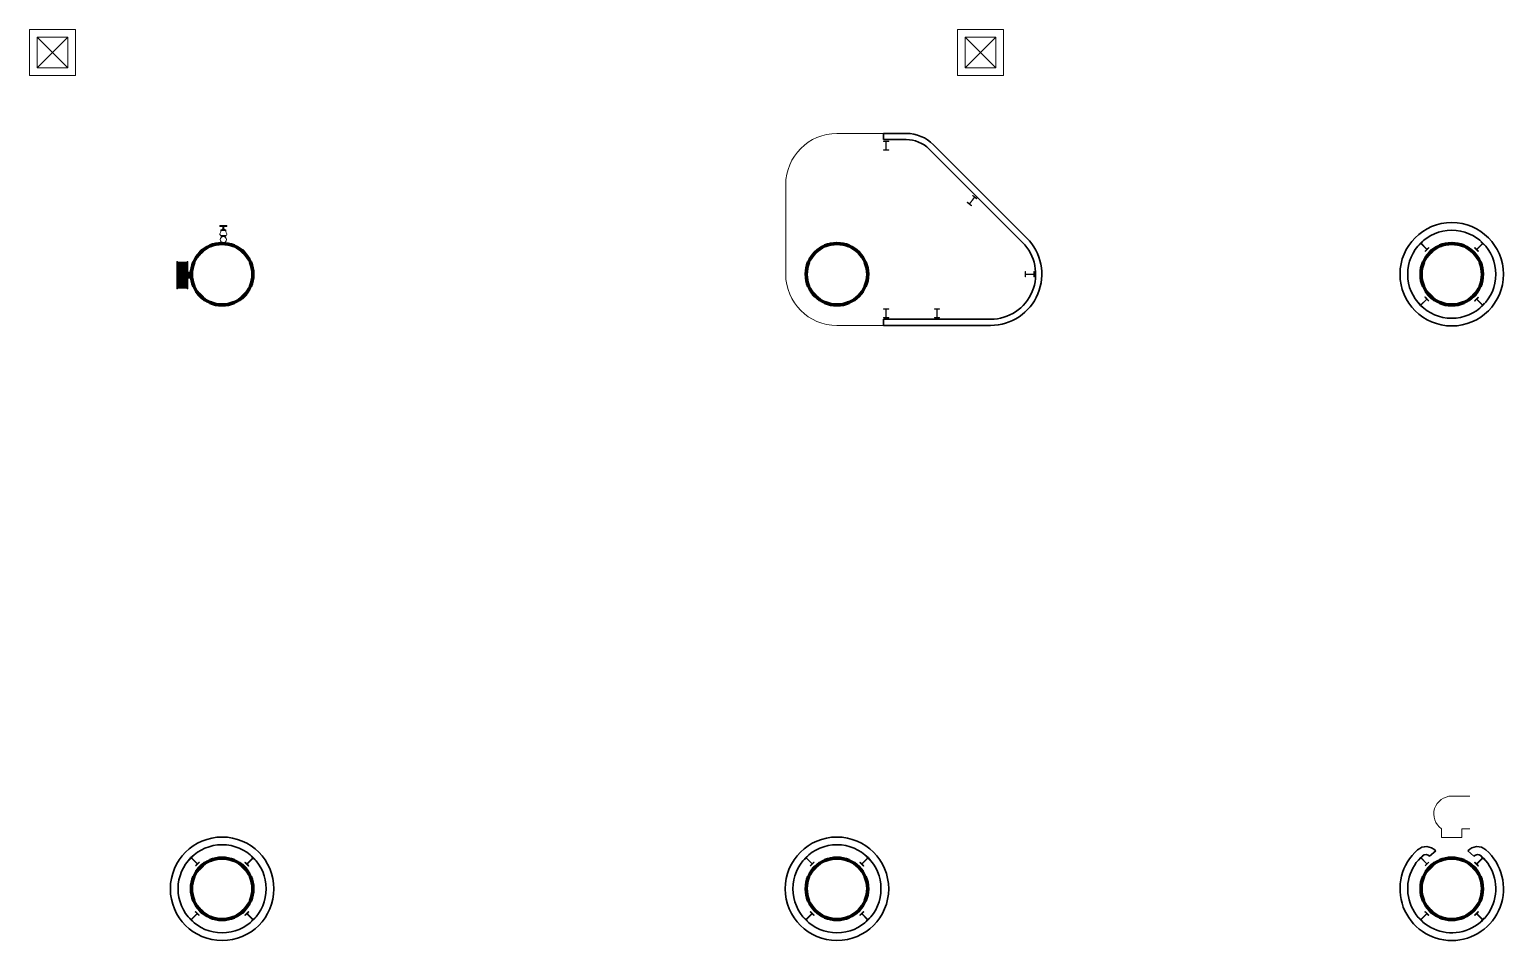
# Model space of a CAD drawing. Header units: metres. Extents: x 1807 to 3745, y 842 to 1968.
# Drawn here: x 3410.24 to 3439.01, y 1450.99 to 1468.78 of the extents above; entities that cross this region are included whole.
import ezdxf

# ---------------------------------------------------------------- set-up
doc = ezdxf.new("R2010")
doc.units = ezdxf.units.M
doc.header["$MEASUREMENT"] = 0
doc.linetypes.add('DGN1', pattern=[7.299439, 0, -7.299439])
doc.layers.add('Level 1', color=7, linetype='Continuous', lineweight=0)

msp = doc.modelspace()

# ---------------------------------------------------------------- linework, layer by layer
at = {"layer": 'Level 1', "color": 7, "linetype": 'Continuous', "lineweight": 0}
for p, q in [((3410.24, 1468.78), (3411.14, 1468.78)), ((3410.24, 1467.88), (3410.24, 1468.78)), ((3411.14, 1468.78), (3411.14, 1467.88)), ((3428.35, 1468.78), (3429.25, 1468.78)), ((3428.35, 1467.88), (3428.35, 1468.78)), ((3429.25, 1468.78), (3429.25, 1467.88)), ((3410.39, 1468.63), (3410.99, 1468.03)), ((3410.99, 1468.63), (3410.39, 1468.03)), ((3428.5, 1468.63), (3429.1, 1468.03)), ((3429.1, 1468.63), (3428.5, 1468.03)), ((3411.14, 1467.88), (3410.24, 1467.88)), ((3429.25, 1467.88), (3428.35, 1467.88)), ((3427.354, 1466.75), (3426, 1466.75)), ((3429.707, 1464.707), (3427.884, 1466.53)), ((3425, 1465.75), (3425, 1464)), ((3413.956, 1464.934), (3413.956, 1464.954)), ((3413.956, 1464.954), (3414.091, 1464.954)), ((3414.091, 1464.934), (3413.956, 1464.934)), ((3413.976, 1464.857), (3413.976, 1464.867)), ((3413.976, 1464.867), (3414.071, 1464.867)), ((3414.071, 1464.857), (3413.976, 1464.857)), ((3413.976, 1464.757), (3413.976, 1464.742)), ((3413.985, 1464.739), (3413.985, 1464.723)), ((3414.001, 1464.867), (3414.001, 1464.876)), ((3414.046, 1464.867), (3414.001, 1464.867)), ((3414.005, 1464.757), (3414.005, 1464.742)), ((3414.016, 1464.899), (3414.012, 1464.899)), ((3414.013, 1464.879), (3414.013, 1464.867)), ((3414.016, 1464.899), (3414.016, 1464.934)), ((3414.016, 1464.934), (3414.031, 1464.934)), ((3414.031, 1464.899), (3414.016, 1464.899)), ((3414.031, 1464.934), (3414.031, 1464.899)), ((3414.036, 1464.899), (3414.031, 1464.899)), ((3414.034, 1464.879), (3414.034, 1464.867)), ((3414.042, 1464.757), (3414.042, 1464.742)), ((3414.046, 1464.879), (3414.046, 1464.867)), ((3414.062, 1464.723), (3414.062, 1464.739)), ((3414.07, 1464.742), (3414.071, 1464.742)), ((3414.071, 1464.867), (3414.071, 1464.857)), ((3414.071, 1464.742), (3414.071, 1464.757)), ((3414.091, 1464.954), (3414.091, 1464.934)), ((3413.13, 1463.736), (3413.13, 1464.226)), ((3413.149, 1463.736), (3413.149, 1464.226)), ((3413.167, 1463.736), (3413.167, 1464.226)), ((3413.186, 1463.736), (3413.186, 1464.226)), ((3413.204, 1463.736), (3413.204, 1464.226)), ((3413.223, 1463.736), (3413.223, 1464.226)), ((3413.241, 1463.739), (3413.241, 1464.226)), ((3413.241, 1463.739), (3413.241, 1464.226)), ((3413.26, 1463.736), (3413.26, 1464.226)), ((3413.278, 1463.736), (3413.278, 1464.226)), ((3413.297, 1463.736), (3413.297, 1464.226)), ((3413.316, 1463.736), (3413.316, 1464.226)), ((3426, 1463), (3429, 1463))]:
    msp.add_line(p, q, dxfattribs=at)
at = {"layer": 'Level 1', "color": 7, "linetype": 'Continuous', "lineweight": 13}
for p, q in [((3410.39, 1468.63), (3410.99, 1468.63)), ((3410.39, 1468.03), (3410.39, 1468.63)), ((3410.99, 1468.63), (3410.99, 1468.03)), ((3428.5, 1468.63), (3429.1, 1468.63)), ((3428.5, 1468.03), (3428.5, 1468.63)), ((3429.1, 1468.63), (3429.1, 1468.03)), ((3410.99, 1468.03), (3410.39, 1468.03)), ((3429.1, 1468.03), (3428.5, 1468.03)), ((3427.01, 1466.6), (3426.909, 1466.6)), ((3426.909, 1466.6), (3426.909, 1466.592)), ((3426.909, 1466.592), (3426.949, 1466.592)), ((3426.957, 1466.584), (3426.957, 1466.438)), ((3426.962, 1466.438), (3426.962, 1466.584)), ((3426.969, 1466.592), (3427.01, 1466.592)), ((3427.01, 1466.592), (3427.01, 1466.6)), ((3426.949, 1466.43), (3426.909, 1466.43)), ((3426.909, 1466.43), (3426.909, 1466.422)), ((3426.909, 1466.422), (3427.01, 1466.422)), ((3427.01, 1466.43), (3426.969, 1466.43)), ((3427.01, 1466.422), (3427.01, 1466.43)), ((3428.548, 1465.406), (3428.543, 1465.4)), ((3428.543, 1465.4), (3428.624, 1465.338)), ((3428.58, 1465.381), (3428.548, 1465.406)), ((3428.68, 1465.499), (3428.591, 1465.383)), ((3428.595, 1465.38), (3428.684, 1465.496)), ((3428.629, 1465.344), (3428.596, 1465.369)), ((3428.624, 1465.338), (3428.629, 1465.344)), ((3428.651, 1465.541), (3428.647, 1465.535)), ((3428.647, 1465.535), (3428.679, 1465.51)), ((3428.732, 1465.479), (3428.651, 1465.541)), ((3428.695, 1465.498), (3428.727, 1465.473)), ((3428.727, 1465.473), (3428.732, 1465.479)), ((3437.43, 1464.643), (3437.358, 1464.571)), ((3437.358, 1464.571), (3437.364, 1464.566)), ((3437.364, 1464.566), (3437.393, 1464.595)), ((3437.403, 1464.595), (3437.507, 1464.491)), ((3437.407, 1464.609), (3437.435, 1464.638)), ((3437.51, 1464.494), (3437.407, 1464.598)), ((3437.435, 1464.638), (3437.43, 1464.643)), ((3437.507, 1464.48), (3437.478, 1464.451)), ((3437.478, 1464.451), (3437.484, 1464.446)), ((3437.484, 1464.446), (3437.556, 1464.517)), ((3437.55, 1464.523), (3437.521, 1464.494)), ((3437.556, 1464.517), (3437.55, 1464.523)), ((3438.451, 1464.522), (3438.446, 1464.516)), ((3438.446, 1464.516), (3438.517, 1464.444)), ((3438.48, 1464.493), (3438.451, 1464.522)), ((3438.595, 1464.597), (3438.491, 1464.493)), ((3438.494, 1464.49), (3438.598, 1464.593)), ((3438.523, 1464.45), (3438.494, 1464.479)), ((3438.517, 1464.444), (3438.523, 1464.45)), ((3438.571, 1464.642), (3438.566, 1464.636)), ((3438.566, 1464.636), (3438.595, 1464.607)), ((3438.643, 1464.57), (3438.571, 1464.642)), ((3438.609, 1464.593), (3438.637, 1464.565)), ((3438.637, 1464.565), (3438.643, 1464.57)), ((3413.114, 1463.716), (3413.114, 1464.246)), ((3413.114, 1464.246), (3413.129, 1464.246)), ((3413.129, 1464.246), (3413.129, 1463.716)), ((3413.319, 1463.716), (3413.319, 1464.246)), ((3413.319, 1464.246), (3413.333, 1464.246)), ((3413.333, 1464.246), (3413.333, 1463.716)), ((3429.679, 1464.051), (3429.671, 1464.051)), ((3429.671, 1464.051), (3429.671, 1463.949)), ((3429.671, 1463.949), (3429.679, 1463.949)), ((3429.679, 1464.01), (3429.679, 1464.051)), ((3429.679, 1463.949), (3429.679, 1463.99)), ((3429.833, 1464.002), (3429.687, 1464.002)), ((3429.687, 1463.998), (3429.833, 1463.998)), ((3429.849, 1464.051), (3429.841, 1464.051)), ((3429.841, 1464.051), (3429.841, 1464.01)), ((3429.841, 1463.99), (3429.841, 1463.949)), ((3429.841, 1463.949), (3429.849, 1463.949)), ((3429.849, 1463.949), (3429.849, 1464.051)), ((3413.129, 1463.716), (3413.114, 1463.716)), ((3413.333, 1463.716), (3413.319, 1463.716)), ((3437.483, 1463.556), (3437.477, 1463.55)), ((3437.554, 1463.484), (3437.483, 1463.556)), ((3426.909, 1463.32), (3426.909, 1463.328)), ((3426.909, 1463.328), (3427.01, 1463.328)), ((3426.949, 1463.32), (3426.909, 1463.32)), ((3426.957, 1463.166), (3426.957, 1463.312)), ((3426.962, 1463.312), (3426.962, 1463.166)), ((3427.01, 1463.32), (3426.969, 1463.32)), ((3427.01, 1463.328), (3427.01, 1463.32)), ((3427.904, 1463.32), (3427.904, 1463.328)), ((3427.904, 1463.328), (3428.005, 1463.328)), ((3427.944, 1463.32), (3427.904, 1463.32)), ((3427.952, 1463.166), (3427.952, 1463.312)), ((3427.957, 1463.312), (3427.957, 1463.166)), ((3428.005, 1463.32), (3427.964, 1463.32)), ((3428.005, 1463.328), (3428.005, 1463.32)), ((3437.363, 1463.435), (3437.357, 1463.43)), ((3437.357, 1463.43), (3437.429, 1463.358)), ((3437.391, 1463.407), (3437.363, 1463.435)), ((3437.506, 1463.51), (3437.402, 1463.407)), ((3437.405, 1463.403), (3437.509, 1463.507)), ((3437.434, 1463.364), (3437.405, 1463.393)), ((3437.429, 1463.358), (3437.434, 1463.364)), ((3437.477, 1463.55), (3437.506, 1463.521)), ((3437.52, 1463.507), (3437.549, 1463.478)), ((3437.549, 1463.478), (3437.554, 1463.484)), ((3438.516, 1463.554), (3438.444, 1463.483)), ((3438.444, 1463.483), (3438.45, 1463.477)), ((3438.45, 1463.477), (3438.479, 1463.506)), ((3438.49, 1463.506), (3438.593, 1463.402)), ((3438.493, 1463.52), (3438.522, 1463.549)), ((3438.597, 1463.405), (3438.493, 1463.509)), ((3438.522, 1463.549), (3438.516, 1463.554)), ((3438.593, 1463.391), (3438.565, 1463.362)), ((3438.565, 1463.362), (3438.57, 1463.357)), ((3438.57, 1463.357), (3438.642, 1463.429)), ((3438.636, 1463.434), (3438.607, 1463.405)), ((3438.642, 1463.429), (3438.636, 1463.434)), ((3426.909, 1463.15), (3426.909, 1463.158)), ((3426.909, 1463.158), (3426.949, 1463.158)), ((3427.01, 1463.15), (3426.909, 1463.15)), ((3426.969, 1463.158), (3427.01, 1463.158)), ((3427.01, 1463.158), (3427.01, 1463.15)), ((3427.904, 1463.15), (3427.904, 1463.158)), ((3427.904, 1463.158), (3427.944, 1463.158)), ((3428.005, 1463.15), (3427.904, 1463.15)), ((3427.964, 1463.158), (3428.005, 1463.158)), ((3428.005, 1463.158), (3428.005, 1463.15)), ((3438, 1453.81), (3438.35, 1453.81)), ((3437.8, 1453), (3437.8, 1453.173)), ((3438.2, 1453), (3437.8, 1453)), ((3438.35, 1453.173), (3438.2, 1453.173)), ((3438.2, 1453.173), (3438.2, 1453)), ((3413.43, 1452.643), (3413.358, 1452.571)), ((3413.407, 1452.609), (3413.435, 1452.638)), ((3413.435, 1452.638), (3413.43, 1452.643)), ((3414.571, 1452.642), (3414.566, 1452.636)), ((3414.566, 1452.636), (3414.595, 1452.607)), ((3414.643, 1452.57), (3414.571, 1452.642)), ((3425.43, 1452.643), (3425.358, 1452.571)), ((3425.407, 1452.609), (3425.435, 1452.638)), ((3425.435, 1452.638), (3425.43, 1452.643)), ((3426.571, 1452.642), (3426.566, 1452.636)), ((3426.566, 1452.636), (3426.595, 1452.607)), ((3426.643, 1452.57), (3426.571, 1452.642)), ((3437.43, 1452.643), (3437.358, 1452.571)), ((3437.407, 1452.609), (3437.435, 1452.638)), ((3437.435, 1452.638), (3437.43, 1452.643)), ((3438.571, 1452.642), (3438.566, 1452.636)), ((3438.566, 1452.636), (3438.595, 1452.607)), ((3438.643, 1452.57), (3438.571, 1452.642)), ((3413.358, 1452.571), (3413.364, 1452.566)), ((3413.364, 1452.566), (3413.393, 1452.595)), ((3413.403, 1452.595), (3413.507, 1452.491)), ((3413.51, 1452.494), (3413.407, 1452.598)), ((3413.507, 1452.48), (3413.478, 1452.451)), ((3413.478, 1452.451), (3413.484, 1452.446)), ((3413.484, 1452.446), (3413.556, 1452.517)), ((3413.55, 1452.523), (3413.521, 1452.494)), ((3413.556, 1452.517), (3413.55, 1452.523)), ((3414.451, 1452.522), (3414.446, 1452.516)), ((3414.446, 1452.516), (3414.517, 1452.444)), ((3414.48, 1452.493), (3414.451, 1452.522)), ((3414.595, 1452.597), (3414.491, 1452.493)), ((3414.494, 1452.49), (3414.598, 1452.593)), ((3414.523, 1452.45), (3414.494, 1452.479)), ((3414.517, 1452.444), (3414.523, 1452.45)), ((3414.609, 1452.593), (3414.637, 1452.565)), ((3414.637, 1452.565), (3414.643, 1452.57)), ((3425.358, 1452.571), (3425.364, 1452.566)), ((3425.364, 1452.566), (3425.393, 1452.595)), ((3425.403, 1452.595), (3425.507, 1452.491)), ((3425.51, 1452.494), (3425.407, 1452.598)), ((3425.507, 1452.48), (3425.478, 1452.451)), ((3425.478, 1452.451), (3425.484, 1452.446)), ((3425.484, 1452.446), (3425.556, 1452.517)), ((3425.55, 1452.523), (3425.521, 1452.494)), ((3425.556, 1452.517), (3425.55, 1452.523)), ((3426.451, 1452.522), (3426.446, 1452.516)), ((3426.446, 1452.516), (3426.517, 1452.444)), ((3426.48, 1452.493), (3426.451, 1452.522)), ((3426.595, 1452.597), (3426.491, 1452.493)), ((3426.494, 1452.49), (3426.598, 1452.593)), ((3426.523, 1452.45), (3426.494, 1452.479)), ((3426.517, 1452.444), (3426.523, 1452.45)), ((3426.609, 1452.593), (3426.637, 1452.565)), ((3426.637, 1452.565), (3426.643, 1452.57)), ((3437.358, 1452.571), (3437.364, 1452.566)), ((3437.364, 1452.566), (3437.393, 1452.595)), ((3437.403, 1452.595), (3437.507, 1452.491)), ((3437.51, 1452.494), (3437.407, 1452.598)), ((3437.507, 1452.48), (3437.478, 1452.451)), ((3437.478, 1452.451), (3437.484, 1452.446)), ((3437.484, 1452.446), (3437.556, 1452.517)), ((3437.55, 1452.523), (3437.521, 1452.494)), ((3437.556, 1452.517), (3437.55, 1452.523)), ((3438.451, 1452.522), (3438.446, 1452.516)), ((3438.446, 1452.516), (3438.517, 1452.444)), ((3438.48, 1452.493), (3438.451, 1452.522)), ((3438.595, 1452.597), (3438.491, 1452.493)), ((3438.494, 1452.49), (3438.598, 1452.593)), ((3438.523, 1452.45), (3438.494, 1452.479)), ((3438.517, 1452.444), (3438.523, 1452.45)), ((3438.609, 1452.593), (3438.637, 1452.565)), ((3438.637, 1452.565), (3438.643, 1452.57)), ((3413.506, 1451.51), (3413.402, 1451.407)), ((3413.405, 1451.403), (3413.509, 1451.507)), ((3413.483, 1451.556), (3413.477, 1451.55)), ((3413.477, 1451.55), (3413.506, 1451.521)), ((3413.554, 1451.484), (3413.483, 1451.556)), ((3413.52, 1451.507), (3413.549, 1451.478)), ((3413.549, 1451.478), (3413.554, 1451.484)), ((3414.516, 1451.554), (3414.444, 1451.483)), ((3414.444, 1451.483), (3414.45, 1451.477)), ((3414.45, 1451.477), (3414.479, 1451.506)), ((3414.49, 1451.506), (3414.593, 1451.402)), ((3414.493, 1451.52), (3414.522, 1451.549)), ((3414.597, 1451.405), (3414.493, 1451.509)), ((3414.522, 1451.549), (3414.516, 1451.554)), ((3425.506, 1451.51), (3425.402, 1451.407)), ((3425.405, 1451.403), (3425.509, 1451.507)), ((3425.483, 1451.556), (3425.477, 1451.55)), ((3425.477, 1451.55), (3425.506, 1451.521)), ((3425.554, 1451.484), (3425.483, 1451.556)), ((3425.52, 1451.507), (3425.549, 1451.478)), ((3425.549, 1451.478), (3425.554, 1451.484)), ((3426.516, 1451.554), (3426.444, 1451.483)), ((3426.444, 1451.483), (3426.45, 1451.477)), ((3426.45, 1451.477), (3426.479, 1451.506)), ((3426.49, 1451.506), (3426.593, 1451.402)), ((3426.493, 1451.52), (3426.522, 1451.549)), ((3426.597, 1451.405), (3426.493, 1451.509)), ((3426.522, 1451.549), (3426.516, 1451.554)), ((3437.506, 1451.51), (3437.402, 1451.407)), ((3437.405, 1451.403), (3437.509, 1451.507)), ((3437.483, 1451.556), (3437.477, 1451.55)), ((3437.477, 1451.55), (3437.506, 1451.521)), ((3437.554, 1451.484), (3437.483, 1451.556)), ((3437.52, 1451.507), (3437.549, 1451.478)), ((3437.549, 1451.478), (3437.554, 1451.484)), ((3438.516, 1451.554), (3438.444, 1451.483)), ((3438.444, 1451.483), (3438.45, 1451.477)), ((3438.45, 1451.477), (3438.479, 1451.506)), ((3438.49, 1451.506), (3438.593, 1451.402)), ((3438.493, 1451.52), (3438.522, 1451.549)), ((3438.597, 1451.405), (3438.493, 1451.509)), ((3438.522, 1451.549), (3438.516, 1451.554)), ((3413.363, 1451.435), (3413.357, 1451.43)), ((3413.357, 1451.43), (3413.429, 1451.358)), ((3413.391, 1451.407), (3413.363, 1451.435)), ((3413.434, 1451.364), (3413.405, 1451.393)), ((3413.429, 1451.358), (3413.434, 1451.364)), ((3414.593, 1451.391), (3414.565, 1451.362)), ((3414.565, 1451.362), (3414.57, 1451.357)), ((3414.57, 1451.357), (3414.642, 1451.429)), ((3414.636, 1451.434), (3414.607, 1451.405)), ((3414.642, 1451.429), (3414.636, 1451.434)), ((3425.363, 1451.435), (3425.357, 1451.43)), ((3425.357, 1451.43), (3425.429, 1451.358)), ((3425.391, 1451.407), (3425.363, 1451.435)), ((3425.434, 1451.364), (3425.405, 1451.393)), ((3425.429, 1451.358), (3425.434, 1451.364)), ((3426.593, 1451.391), (3426.565, 1451.362)), ((3426.565, 1451.362), (3426.57, 1451.357)), ((3426.57, 1451.357), (3426.642, 1451.429)), ((3426.636, 1451.434), (3426.607, 1451.405)), ((3426.642, 1451.429), (3426.636, 1451.434)), ((3437.363, 1451.435), (3437.357, 1451.43)), ((3437.357, 1451.43), (3437.429, 1451.358)), ((3437.391, 1451.407), (3437.363, 1451.435)), ((3437.434, 1451.364), (3437.405, 1451.393)), ((3437.429, 1451.358), (3437.434, 1451.364)), ((3438.593, 1451.391), (3438.565, 1451.362)), ((3438.565, 1451.362), (3438.57, 1451.357)), ((3438.57, 1451.357), (3438.642, 1451.429)), ((3438.636, 1451.434), (3438.607, 1451.405)), ((3438.642, 1451.429), (3438.636, 1451.434))]:
    msp.add_line(p, q, dxfattribs=at)
at = {"layer": 'Level 1', "color": 7, "linetype": 'Continuous', "lineweight": 30}
for p, q in [((3427.353, 1466.75), (3426.909, 1466.75)), ((3426.909, 1466.75), (3426.909, 1466.63)), ((3426.909, 1466.63), (3427.353, 1466.63)), ((3427.799, 1466.445), (3429.621, 1464.622)), ((3429.706, 1464.707), (3427.883, 1466.53)), ((3413.34, 1463.93), (3413.34, 1464.032)), ((3413.34, 1464.032), (3413.369, 1464.032)), ((3413.369, 1463.93), (3413.34, 1463.93)), ((3413.369, 1464.032), (3413.369, 1463.93)), ((3429, 1463.12), (3426.909, 1463.12)), ((3426.909, 1463.12), (3426.909, 1463)), ((3426.909, 1463), (3429, 1463)), ((3429, 1463.12), (3429, 1463.12)), ((3437.687, 1452.738), (3437.569, 1452.634)), ((3437.687, 1452.738), (3437.569, 1452.634)), ((3438.313, 1452.738), (3438.431, 1452.634))]:
    msp.add_line(p, q, dxfattribs=at)
at = {"layer": 'Level 1', "color": 7, "linetype": 'DGN1', "lineweight": 0}
for p, q in [((3413.339, 1464.029), (3413.132, 1464.029)), ((3413.339, 1463.933), (3413.132, 1463.933))]:
    msp.add_line(p, q, dxfattribs=at)
at = {"layer": 'Level 1', "color": 7, "linetype": 'Continuous', "lineweight": 30}
for centre, radius in [((3438, 1464), 1.01), ((3438, 1464), 0.86), ((3414, 1452), 1.01), ((3426, 1452), 1.01), ((3414, 1452), 0.86), ((3426, 1452), 0.86)]:
    msp.add_circle(centre, radius, dxfattribs=at)
at = {"layer": 'Level 1', "color": 7, "linetype": 'Continuous', "lineweight": 13}
msp.add_circle((3414.024, 1464.677), 0.06, dxfattribs=at)
at = {"layer": 'Level 1', "color": 7, "linetype": 'Continuous', "lineweight": 70}
for centre in [(3414, 1464), (3426, 1464), (3438, 1464), (3414, 1452), (3426, 1452), (3438, 1452)]:
    msp.add_circle(centre, 0.6, dxfattribs=at)
at = {"layer": 'Level 1', "color": 7, "linetype": 'Continuous', "lineweight": 0}
for centre, radius, start, end in [((3426, 1465.75), 1, 90, 180), ((3427.354, 1466), 0.75, 44.993, 90), ((3413.99, 1464.788), 0.0339, 151.1573, 246.7573), ((3413.897, 1464.853), 0.0799, 322.5986, 2.7841), ((3413.991, 1464.719), 0.04, 68.767, 111.233), ((3413.991, 1464.779), 0.04, 248.767, 291.233), ((3414.007, 1464.877), 0.00618, 13.8756, 193.8756), ((3413.992, 1464.898), 0.0205, 309.866, 0.7387), ((3414.024, 1464.689), 0.0701, 74.7036, 105.2964), ((3414.024, 1464.809), 0.0701, 254.7036, 285.2964), ((3414.024, 1464.871), 0.0127, 34.4192, 145.5808), ((3414.04, 1464.877), 0.00618, 13.8756, 166.1244), ((3414.056, 1464.898), 0.0205, 179.2613, 230.134), ((3414.057, 1464.719), 0.04, 68.767, 111.233), ((3414.057, 1464.779), 0.04, 248.767, 291.233), ((3414.151, 1464.853), 0.0799, 177.2159, 217.4014), ((3414.058, 1464.788), 0.0339, 293.2427, 28.8427), ((3429, 1464), 1, 270, 44.9933), ((3426, 1464), 1, 180, 270)]:
    msp.add_arc(centre, radius, start, end, dxfattribs=at)
at = {"layer": 'Level 1', "color": 7, "linetype": 'Continuous', "lineweight": 30}
for centre, radius, start, end in [((3427.353, 1466), 0.75, 44.995, 89.9993), ((3427.353, 1466), 0.63, 44.995, 89.9993), ((3428.999, 1464), 1, 270.0568, 44.9935), ((3428.999, 1464), 0.88, 270.0568, 44.9935), ((3438, 1452), 1.01, 131.2423, 48.7577), ((3438, 1452), 0.86, 134.8407, 48.3352), ((3437.499, 1452.573), 0.25, 41.5033, 131.5018), ((3437.499, 1452.573), 0.25, 41.5033, 131.5018), ((3437.494, 1452.568), 0.1, 41.5033, 131.5018), ((3437.494, 1452.568), 0.1, 41.5033, 131.5018), ((3438.501, 1452.573), 0.25, 48.4982, 138.4967), ((3438.506, 1452.568), 0.1, 48.4982, 138.4967)]:
    msp.add_arc(centre, radius, start, end, dxfattribs=at)
at = {"layer": 'Level 1', "color": 7, "linetype": 'Continuous', "lineweight": 13}
for centre, radius, start, end in [((3426.949, 1466.584), 0.0076, 0, 90), ((3426.949, 1466.438), 0.0076, 270, 0), ((3426.969, 1466.584), 0.0076, 90, 180), ((3426.969, 1466.438), 0.0076, 180, 270), ((3428.585, 1465.387), 0.0076, 232.5, 322.5), ((3428.601, 1465.375), 0.0076, 142.5, 232.5), ((3428.674, 1465.504), 0.0076, 322.5, 52.5), ((3428.69, 1465.492), 0.0076, 52.5, 142.5), ((3437.398, 1464.589), 0.0076, 45, 135), ((3437.412, 1464.603), 0.0076, 135, 225), ((3437.502, 1464.485), 0.0076, 315, 45), ((3437.516, 1464.499), 0.0076, 225, 315), ((3438.485, 1464.498), 0.0076, 225, 315), ((3438.499, 1464.484), 0.0076, 135, 225), ((3438.589, 1464.602), 0.0076, 315, 45), ((3438.603, 1464.588), 0.0076, 45, 135), ((3429.687, 1464.01), 0.0076, 180, 270), ((3429.687, 1463.99), 0.0076, 90, 180), ((3429.833, 1464.01), 0.0076, 270, 0), ((3429.833, 1463.99), 0.0076, 0, 90), ((3426.949, 1463.312), 0.0076, 0, 90), ((3426.969, 1463.312), 0.0076, 90, 180), ((3427.944, 1463.312), 0.0076, 0, 90), ((3427.964, 1463.312), 0.0076, 90, 180), ((3437.397, 1463.412), 0.0076, 225, 315), ((3437.411, 1463.398), 0.0076, 135, 225), ((3437.501, 1463.516), 0.0076, 315, 45), ((3437.515, 1463.502), 0.0076, 45, 135), ((3438.484, 1463.501), 0.0076, 45, 135), ((3438.498, 1463.515), 0.0076, 135, 225), ((3438.588, 1463.397), 0.0076, 315, 45), ((3438.602, 1463.411), 0.0076, 225, 315), ((3426.949, 1463.166), 0.0076, 270, 0), ((3426.969, 1463.166), 0.0076, 180, 270), ((3427.944, 1463.166), 0.0076, 270, 0), ((3427.964, 1463.166), 0.0076, 180, 270), ((3438, 1453.46), 0.35, 90.0019, 235.1483), ((3413.398, 1452.589), 0.0076, 45, 135), ((3413.412, 1452.603), 0.0076, 135, 225), ((3413.502, 1452.485), 0.0076, 315, 45), ((3413.516, 1452.499), 0.0076, 225, 315), ((3414.485, 1452.498), 0.0076, 225, 315), ((3414.499, 1452.484), 0.0076, 135, 225), ((3414.589, 1452.602), 0.0076, 315, 45), ((3414.603, 1452.588), 0.0076, 45, 135), ((3425.398, 1452.589), 0.0076, 45, 135), ((3425.412, 1452.603), 0.0076, 135, 225), ((3425.502, 1452.485), 0.0076, 315, 45), ((3425.516, 1452.499), 0.0076, 225, 315), ((3426.485, 1452.498), 0.0076, 225, 315), ((3426.499, 1452.484), 0.0076, 135, 225), ((3426.589, 1452.602), 0.0076, 315, 45), ((3426.603, 1452.588), 0.0076, 45, 135), ((3437.398, 1452.589), 0.0076, 45, 135), ((3437.412, 1452.603), 0.0076, 135, 225), ((3437.502, 1452.485), 0.0076, 315, 45), ((3437.516, 1452.499), 0.0076, 225, 315), ((3438.485, 1452.498), 0.0076, 225, 315), ((3438.499, 1452.484), 0.0076, 135, 225), ((3438.589, 1452.602), 0.0076, 315, 45), ((3438.603, 1452.588), 0.0076, 45, 135), ((3413.501, 1451.516), 0.0076, 315, 45), ((3413.515, 1451.502), 0.0076, 45, 135), ((3414.484, 1451.501), 0.0076, 45, 135), ((3414.498, 1451.515), 0.0076, 135, 225), ((3425.501, 1451.516), 0.0076, 315, 45), ((3425.515, 1451.502), 0.0076, 45, 135), ((3426.484, 1451.501), 0.0076, 45, 135), ((3426.498, 1451.515), 0.0076, 135, 225), ((3437.501, 1451.516), 0.0076, 315, 45), ((3437.515, 1451.502), 0.0076, 45, 135), ((3438.484, 1451.501), 0.0076, 45, 135), ((3438.498, 1451.515), 0.0076, 135, 225), ((3413.397, 1451.412), 0.0076, 225, 315), ((3413.411, 1451.398), 0.0076, 135, 225), ((3414.588, 1451.397), 0.0076, 315, 45), ((3414.602, 1451.411), 0.0076, 225, 315), ((3425.397, 1451.412), 0.0076, 225, 315), ((3425.411, 1451.398), 0.0076, 135, 225), ((3426.588, 1451.397), 0.0076, 315, 45), ((3426.602, 1451.411), 0.0076, 225, 315), ((3437.397, 1451.412), 0.0076, 225, 315), ((3437.411, 1451.398), 0.0076, 135, 225), ((3438.588, 1451.397), 0.0076, 315, 45), ((3438.602, 1451.411), 0.0076, 225, 315)]:
    msp.add_arc(centre, radius, start, end, dxfattribs=at)
at = {"layer": 'Level 1', "color": 7, "linetype": 'Continuous', "lineweight": 0, "extrusion": (0, 0, -1)}
for centre, major_axis, ratio in [((3413.139, 1464.219), (0, -0.017), 0.578813), ((3413.158, 1464.219), (0, -0.017), 0.578813), ((3413.176, 1464.219), (0, -0.017), 0.578813), ((3413.195, 1464.219), (0, -0.017), 0.578813), ((3413.213, 1464.219), (0, -0.017), 0.578813), ((3413.232, 1464.219), (0, -0.017), 0.578813), ((3413.251, 1463.743), (0, 0.017), 0.578812), ((3413.269, 1463.743), (0, 0.017), 0.578812), ((3413.288, 1463.743), (0, 0.017), 0.578812), ((3413.306, 1463.743), (0, 0.017), 0.578812)]:
    msp.add_ellipse(centre, major_axis=major_axis, ratio=ratio, start_param=1.981756, end_param=4.478097, dxfattribs=at)
at = {"layer": 'Level 1', "color": 7, "linetype": 'Continuous', "lineweight": 0}
for centre, major_axis, ratio in [((3413.251, 1464.219), (0, 0.017), 0.578813), ((3413.269, 1464.219), (0, 0.017), 0.578813), ((3413.288, 1464.219), (0, 0.017), 0.578813), ((3413.306, 1464.219), (0, 0.017), 0.578813), ((3413.139, 1463.743), (0, -0.017), 0.578812), ((3413.158, 1463.743), (0, -0.017), 0.578812), ((3413.176, 1463.743), (0, -0.017), 0.578812), ((3413.195, 1463.743), (0, -0.017), 0.578812), ((3413.213, 1463.743), (0, -0.017), 0.578812), ((3413.232, 1463.743), (0, -0.017), 0.578812)]:
    msp.add_ellipse(centre, major_axis=major_axis, ratio=ratio, start_param=5.123349, end_param=7.619689, dxfattribs=at)

doc.saveas('drawing.dxf')
